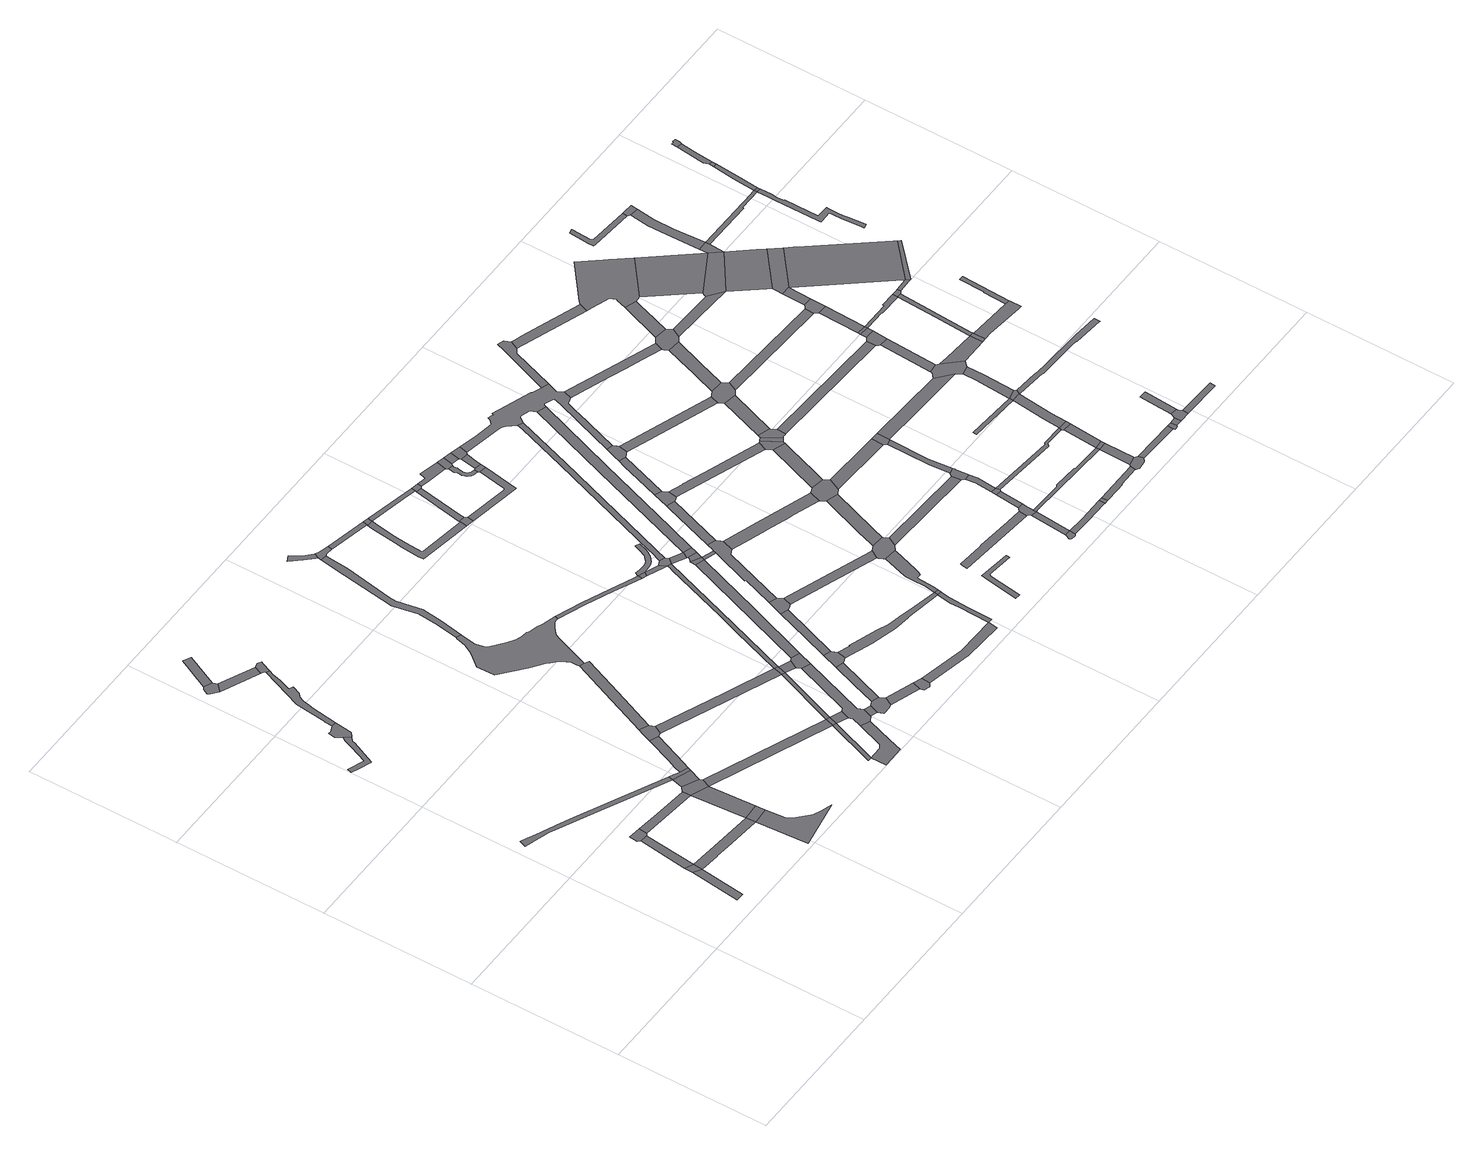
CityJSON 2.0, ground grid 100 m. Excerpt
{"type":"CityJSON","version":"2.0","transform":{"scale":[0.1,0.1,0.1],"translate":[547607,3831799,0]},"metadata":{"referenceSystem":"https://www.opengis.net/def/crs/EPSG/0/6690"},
"CityObjects":{
"road1":{"type":"Road","attributes":{"RoadStructureAttribute.sectionType":"1"},"geometry":[{"type":"MultiSurface","lod":"1","boundaries":[[[0,1,2,3]]]}]},
"road2":{"type":"Road","geometry":[{"type":"MultiSurface","lod":"1","boundaries":[[[4,0,3,5]]]}]},
"road3":{"type":"Road","attributes":{"RoadStructureAttribute.sectionType":"1"},"geometry":[{"type":"MultiSurface","lod":"1","boundaries":[[[6,4,5,7]]]}]},
"road4":{"type":"Road","geometry":[{"type":"MultiSurface","lod":"1","boundaries":[[[8,9,6,7,10,11]]]}]},
"road5":{"type":"Road","attributes":{"RoadStructureAttribute.sectionType":"1"},"geometry":[{"type":"MultiSurface","lod":"1","boundaries":[[[12,5,3,13,14,15,16,17,18]]]}]},
"road6":{"type":"Road","attributes":{"RoadStructureAttribute.sectionType":"1"},"geometry":[{"type":"MultiSurface","lod":"1","boundaries":[[[19,20,21,22,23,24,25,26,27,28,29,30,31,32,33,34,35,36,37,38,39]]]}]},
"road7":{"type":"Road","attributes":{"RoadStructureAttribute.sectionType":"1"},"geometry":[{"type":"MultiSurface","lod":"1","boundaries":[[[40,41,42,43,44,45,46,47,48,49,50,51,52,53,54]]]}]},
"road8":{"type":"Road","attributes":{"RoadStructureAttribute.sectionType":"1"},"geometry":[{"type":"MultiSurface","lod":"1","boundaries":[[[55,11,10,56,57,58]]]}]},
"road9":{"type":"Road","geometry":[{"type":"MultiSurface","lod":"1","boundaries":[[[59,60,61,62,40,54,63,64]]]}]},
"road10":{"type":"Road","geometry":[{"type":"MultiSurface","lod":"1","boundaries":[[[65,18,17,66]]]}]},
"road11":{"type":"Road","geometry":[{"type":"MultiSurface","lod":"1","boundaries":[[[67,68,69,70,71,72,73,74]]]}]},
"road12":{"type":"Road","attributes":{"RoadStructureAttribute.sectionType":"1"},"geometry":[{"type":"MultiSurface","lod":"1","boundaries":[[[57,18,65,75]]]}]},
"road13":{"type":"Road","attributes":{"RoadStructureAttribute.sectionType":"1"},"geometry":[{"type":"MultiSurface","lod":"1","boundaries":[[[76,77,78,79,80,81,82,66,17,83,84]]]}]},
"road14":{"type":"Road","geometry":[{"type":"MultiSurface","lod":"1","boundaries":[[[85,86,58,57,75,87,88,89]]]}]},
"road15":{"type":"Road","attributes":{"RoadStructureAttribute.sectionType":"1"},"geometry":[{"type":"MultiSurface","lod":"1","boundaries":[[[90,91,92,93,59,64,94,95,96,97,98,99,100,101,102,103,104]]]}]},
"road16":{"type":"Road","attributes":{"RoadStructureAttribute.sectionType":"1"},"geometry":[{"type":"MultiSurface","lod":"1","boundaries":[[[105,67,74,106]]]}]},
"road17":{"type":"Road","attributes":{"RoadStructureAttribute.sectionType":"1"},"geometry":[{"type":"MultiSurface","lod":"1","boundaries":[[[38,107,85,89,108]]]}]},
"road18":{"type":"Road","attributes":{"RoadStructureAttribute.sectionType":"1"},"geometry":[{"type":"MultiSurface","lod":"1","boundaries":[[[73,72,109,110]]]}]},
"road19":{"type":"Road","geometry":[{"type":"MultiSurface","lod":"1","boundaries":[[[111,39,38,108,112,113]]]}]},
"road20":{"type":"Road","geometry":[{"type":"MultiSurface","lod":"1","boundaries":[[[114,115,110,109,116,90,104,117,118,119]]]}]},
"road21":{"type":"Road","attributes":{"RoadStructureAttribute.sectionType":"1"},"geometry":[{"type":"MultiSurface","lod":"1","boundaries":[[[120,121,122,123,124,125,126,113,112,127,128]]]}]},
"road22":{"type":"Road","geometry":[{"type":"MultiSurface","lod":"1","boundaries":[[[129,130,120,128,131,132,133]]]}]},
"road23":{"type":"Road","attributes":{"RoadStructureAttribute.sectionType":"1"},"geometry":[{"type":"MultiSurface","lod":"1","boundaries":[[[134,87,75,135,136,137]]]}]},
"road24":{"type":"Road","attributes":{"RoadStructureAttribute.sectionType":"1"},"geometry":[{"type":"MultiSurface","lod":"1","boundaries":[[[138,139,140,141,129,133,142,143,144,145]]]}]},
"road25":{"type":"Road","attributes":{"RoadStructureAttribute.sectionType":"1"},"geometry":[{"type":"MultiSurface","lod":"1","boundaries":[[[136,146,147,148,149]]]}]},
"road26":{"type":"Road","attributes":{"RoadStructureAttribute.sectionType":"1"},"geometry":[{"type":"MultiSurface","lod":"1","boundaries":[[[150,151,152,153,148,154,155,156,157]]]}]},
"road27":{"type":"Road","attributes":{"RoadStructureAttribute.sectionType":"1"},"geometry":[{"type":"MultiSurface","lod":"1","boundaries":[[[158,132,131,159,160,161]]]}]},
"road28":{"type":"Road","geometry":[{"type":"MultiSurface","lod":"1","boundaries":[[[137,136,149,162]]]}]},
"road29":{"type":"Road","geometry":[{"type":"MultiSurface","lod":"1","boundaries":[[[162,149,163,164]]]}]},
"road30":{"type":"Road","geometry":[{"type":"MultiSurface","lod":"1","boundaries":[[[165,166,167,168,169,170,171,172,173,174,175,176,177,178,138,145,179,180,181,182,183,184,185,186,187,188,189,190,191,192,193,194,195,196,197]]]}]},
"road31":{"type":"Road","geometry":[{"type":"MultiSurface","lod":"1","boundaries":[[[198,199,200,201]]]}]},
"road32":{"type":"Road","attributes":{"RoadStructureAttribute.sectionType":"1"},"geometry":[{"type":"MultiSurface","lod":"1","boundaries":[[[160,137,162,202]]]}]},
"road33":{"type":"Road","attributes":{"RoadStructureAttribute.sectionType":"1"},"geometry":[{"type":"MultiSurface","lod":"1","boundaries":[[[203,204,164,163,205,150,157,199,198,206,207]]]}]},
"road34":{"type":"Road","geometry":[{"type":"MultiSurface","lod":"1","boundaries":[[[208,201,200,209,210,211,212,213]]]}]},
"road35":{"type":"Road","attributes":{"RoadStructureAttribute.sectionType":"1"},"geometry":[{"type":"MultiSurface","lod":"1","boundaries":[[[214,215,216,217,218,165,197,219,220,221,222,223,224,225,226]]]}]},
"road36":{"type":"Road","geometry":[{"type":"MultiSurface","lod":"1","boundaries":[[[161,160,202,227]]]}]},
"road37":{"type":"Road","attributes":{"RoadStructureAttribute.sectionType":"1"},"geometry":[{"type":"MultiSurface","lod":"1","boundaries":[[[212,211,228,229]]]}]},
"road38":{"type":"Road","attributes":{"RoadStructureAttribute.sectionType":"1"},"geometry":[{"type":"MultiSurface","lod":"1","boundaries":[[[230,231,208,213,232]]]}]},
"road39":{"type":"Road","attributes":{"RoadStructureAttribute.sectionType":"1"},"geometry":[{"type":"MultiSurface","lod":"1","boundaries":[[[233,227,202,234,235,236]]]}]},
"road40":{"type":"Road","geometry":[{"type":"MultiSurface","lod":"1","boundaries":[[[237,238,239,240,241,242,243]]]}]},
"road41":{"type":"Road","geometry":[{"type":"MultiSurface","lod":"1","boundaries":[[[244,236,235,203,207,245]]]}]},
"road42":{"type":"Road","geometry":[{"type":"MultiSurface","lod":"1","boundaries":[[[246,243,242,214,226,247,248,249,250]]]}]},
"road43":{"type":"Road","geometry":[{"type":"MultiSurface","lod":"1","boundaries":[[[229,228,251,252,253,254,255,256]]]}]},
"road44":{"type":"Road","geometry":[{"type":"MultiSurface","lod":"1","boundaries":[[[257,230,232,258,259,260,261,262]]]}]},
"road45":{"type":"Road","attributes":{"RoadStructureAttribute.sectionType":"1"},"geometry":[{"type":"MultiSurface","lod":"1","boundaries":[[[263,264,265,185,184,266,267,268,269,270]]]}]},
"road46":{"type":"Road","attributes":{"RoadStructureAttribute.sectionType":"1"},"geometry":[{"type":"MultiSurface","lod":"1","boundaries":[[[250,249,271,272,273]]]}]},
"road47":{"type":"Road","attributes":{"RoadStructureAttribute.sectionType":"1"},"geometry":[{"type":"MultiSurface","lod":"1","boundaries":[[[274,275,276,277,278,279,280,281,161,227,282,283]]]}]},
"road48":{"type":"Road","attributes":{"RoadStructureAttribute.sectionType":"1"},"geometry":[{"type":"MultiSurface","lod":"1","boundaries":[[[284,285,257,262,286]]]}]},
"road49":{"type":"Road","attributes":{"RoadStructureAttribute.sectionType":"1"},"geometry":[{"type":"MultiSurface","lod":"1","boundaries":[[[287,244,245,288,289,290]]]}]},
"road50":{"type":"Road","attributes":{"RoadStructureAttribute.sectionType":"1"},"geometry":[{"type":"MultiSurface","lod":"1","boundaries":[[[291,256,255,292,293,294]]]}]},
"road51":{"type":"Road","geometry":[{"type":"MultiSurface","lod":"1","boundaries":[[[273,272,295,296,297]]]}]},
"road52":{"type":"Road","attributes":{"RoadStructureAttribute.sectionType":"1"},"geometry":[{"type":"MultiSurface","lod":"1","boundaries":[[[295,298,299,300,301,302,303,304,305,306,307,308,309,310,311,296]]]}]},
"road53":{"type":"Road","geometry":[{"type":"MultiSurface","lod":"1","boundaries":[[[270,269,312,313,314]]]}]},
"road54":{"type":"Road","geometry":[{"type":"MultiSurface","lod":"1","boundaries":[[[315,316,284,286,317,318,319,320,321,322,323]]]}]},
"road55":{"type":"Road","attributes":{"RoadStructureAttribute.sectionType":"1"},"geometry":[{"type":"MultiSurface","lod":"1","boundaries":[[[324,325,326,327,328,329,330,261,260,331,332,333,334,335,336,337,338]]]}]},
"road56":{"type":"Road","attributes":{"RoadStructureAttribute.sectionType":"1"},"geometry":[{"type":"MultiSurface","lod":"1","boundaries":[[[314,313,339,274,340]]]}]},
"road57":{"type":"Road","attributes":{"RoadStructureAttribute.sectionType":"1"},"geometry":[{"type":"MultiSurface","lod":"1","boundaries":[[[341,342,343,344,345,346,347,348,349,350,351,352,353,354,355,356,357,358,359,360,361,362,363,364,270,314]]]}]},
"road58":{"type":"Road","geometry":[{"type":"MultiSurface","lod":"1","boundaries":[[[365,305,304,366,367,368]]]}]},
"road59":{"type":"Road","geometry":[{"type":"MultiSurface","lod":"1","boundaries":[[[297,296,369,370,371]]]}]},
"road60":{"type":"Road","geometry":[{"type":"MultiSurface","lod":"1","boundaries":[[[372,373,340,274,283,374,375]]]}]},
"road61":{"type":"Road","attributes":{"RoadStructureAttribute.sectionType":"1"},"geometry":[{"type":"MultiSurface","lod":"1","boundaries":[[[376,377,374,283,378,379,380,381]]]}]},
"road62":{"type":"Road","attributes":{"RoadStructureAttribute.sectionType":"1"},"geometry":[{"type":"MultiSurface","lod":"1","boundaries":[[[382,383,384,365,368,385,386,387]]]}]},
"road63":{"type":"Road","geometry":[{"type":"MultiSurface","lod":"1","boundaries":[[[388,287,290,389]]]}]},
"road64":{"type":"Road","attributes":{"RoadStructureAttribute.sectionType":"1"},"geometry":[{"type":"MultiSurface","lod":"1","boundaries":[[[390,391,392,393,394,395,396,315,323,397,398,399,400,401]]]}]},
"road65":{"type":"Road","attributes":{"RoadStructureAttribute.sectionType":"1"},"geometry":[{"type":"MultiSurface","lod":"1","boundaries":[[[402,403,388,389,404,405]]]}]},
"road66":{"type":"Road","attributes":{"RoadStructureAttribute.sectionType":"1"},"geometry":[{"type":"MultiSurface","lod":"1","boundaries":[[[381,380,402,405,406,407]]]}]},
"road67":{"type":"Road","geometry":[{"type":"MultiSurface","lod":"1","boundaries":[[[389,290,393,392]]]}]},
"road68":{"type":"Road","geometry":[{"type":"MultiSurface","lod":"1","boundaries":[[[371,370,382,387,408,409,410,411]]]}]},
"road69":{"type":"Road","attributes":{"RoadStructureAttribute.sectionType":"1"},"geometry":[{"type":"MultiSurface","lod":"1","boundaries":[[[337,412,413,294,414,415,416,417,418]]]}]},
"road70":{"type":"Road","attributes":{"RoadStructureAttribute.sectionType":"1"},"geometry":[{"type":"MultiSurface","lod":"1","boundaries":[[[419,420,421,320,319,422,423,424]]]}]},
"road71":{"type":"Road","attributes":{"RoadStructureAttribute.sectionType":"1"},"geometry":[{"type":"MultiSurface","lod":"1","boundaries":[[[425,426,427,367,366,428,429,430,431,432]]]}]},
"road72":{"type":"Road","geometry":[{"type":"MultiSurface","lod":"1","boundaries":[[[338,337,418,433]]]}]},
"road73":{"type":"Road","attributes":{"RoadStructureAttribute.sectionType":"1"},"geometry":[{"type":"MultiSurface","lod":"1","boundaries":[[[434,435,436,437,411,410,438,439,440]]]}]},
"road74":{"type":"Road","attributes":{"RoadStructureAttribute.sectionType":"1"},"geometry":[{"type":"MultiSurface","lod":"1","boundaries":[[[441,442,390,401,443]]]}]},
"road75":{"type":"Road","attributes":{"RoadStructureAttribute.sectionType":"1"},"geometry":[{"type":"MultiSurface","lod":"1","boundaries":[[[444,445,446,447,448,449,450,338,433,451,452,453,454,455,456,457,458,459]]]}]},
"road76":{"type":"Road","attributes":{"RoadStructureAttribute.sectionType":"1"},"geometry":[{"type":"MultiSurface","lod":"1","boundaries":[[[460,461,462,463,464,465,466,467,468,469,470,471,472,473,474,475,476,477,478,479,480,481,482,483,484,485,486,487,488,489]]]}]},
"road77":{"type":"Road","geometry":[{"type":"MultiSurface","lod":"1","boundaries":[[[440,439,460,489,490,491]]]}]},
"road78":{"type":"Road","geometry":[{"type":"MultiSurface","lod":"1","boundaries":[[[492,475,474,425,432,493]]]}]},
"road79":{"type":"Road","attributes":{"RoadStructureAttribute.sectionType":"1"},"geometry":[{"type":"MultiSurface","lod":"1","boundaries":[[[494,495,496,497,498,372,375,499,500,501,502]]]}]},
"road80":{"type":"Road","attributes":{"RoadStructureAttribute.sectionType":"1"},"geometry":[{"type":"MultiSurface","lod":"1","boundaries":[[[491,490,503,504]]]}]},
"road81":{"type":"Road","attributes":{"RoadStructureAttribute.sectionType":"1"},"geometry":[{"type":"MultiSurface","lod":"1","boundaries":[[[505,492,493,506,507]]]}]},
"road82":{"type":"Road","attributes":{"RoadStructureAttribute.sectionType":"1"},"geometry":[{"type":"MultiSurface","lod":"1","boundaries":[[[508,509,510,511,512,513,514,515,516,517,518,519]]]}]},
"road83":{"type":"Road","geometry":[{"type":"MultiSurface","lod":"1","boundaries":[[[520,424,423,521,522,523,444,459,524,525,526,527,528]]]}]},
"road84":{"type":"Road","geometry":[{"type":"MultiSurface","lod":"1","boundaries":[[[504,503,505,507,529,530]]]}]},
"road85":{"type":"Road","geometry":[{"type":"MultiSurface","lod":"1","boundaries":[[[531,441,443,532,533,534,535,536]]]}]},
"road86":{"type":"Road","attributes":{"RoadStructureAttribute.sectionType":"1"},"geometry":[{"type":"MultiSurface","lod":"1","boundaries":[[[537,538,399,398,539,540,541,542,543,544,545,546,547,548]]]}]},
"road87":{"type":"Road","attributes":{"RoadStructureAttribute.sectionType":"1"},"geometry":[{"type":"MultiSurface","lod":"1","boundaries":[[[549,550,381,407,551,552,553]]]}]},
"road88":{"type":"Road","attributes":{"RoadStructureAttribute.sectionType":"1"},"geometry":[{"type":"MultiSurface","lod":"1","boundaries":[[[554,555,556,531,536,557]]]}]},
"road89":{"type":"Road","attributes":{"RoadStructureAttribute.sectionType":"1"},"geometry":[{"type":"MultiSurface","lod":"1","boundaries":[[[558,559,560,561,562,520,528,563,564,565]]]}]},
"road90":{"type":"Road","attributes":{"RoadStructureAttribute.sectionType":"1"},"geometry":[{"type":"MultiSurface","lod":"1","boundaries":[[[566,567,568,569,570,571,572,573]]]}]},
"road91":{"type":"Road","geometry":[{"type":"MultiSurface","lod":"1","boundaries":[[[574,575,554,557,576,577,578,579,580,581]]]}]},
"road92":{"type":"Road","attributes":{"RoadStructureAttribute.sectionType":"1"},"geometry":[{"type":"MultiSurface","lod":"1","boundaries":[[[582,583,584,530,529,585,586,587,588,589,494,502,590,591,592,593,594,549,553,595,596,597,598,599,574,581,600,601,602,603,604,605,606,607,608,609,610,611,612,613,614,615,616,617,618,619,620,621]]]}]},
"road93":{"type":"Road","attributes":{"RoadStructureAttribute.sectionType":"1"},"geometry":[{"type":"MultiSurface","lod":"1","boundaries":[[[622,623,624,535,534,625,626,627]]]}]},
"road94":{"type":"Road","geometry":[{"type":"MultiSurface","lod":"1","boundaries":[[[628,629,548,547,630,558,565,631,632,633]]]}]},
"road95":{"type":"Road","attributes":{"RoadStructureAttribute.sectionType":"1"},"geometry":[{"type":"MultiSurface","lod":"1","boundaries":[[[525,524,634,635,636]]]}]},
"road96":{"type":"Road","geometry":[{"type":"MultiSurface","lod":"1","boundaries":[[[637,638,639,640,641,642,643,644,645]]]}]},
"road97":{"type":"Road","attributes":{"RoadStructureAttribute.sectionType":"1"},"geometry":[{"type":"MultiSurface","lod":"1","boundaries":[[[646,637,645,647]]]}]},
"road98":{"type":"Road","attributes":{"RoadStructureAttribute.sectionType":"1"},"geometry":[{"type":"MultiSurface","lod":"1","boundaries":[[[648,628,633,649,650,651]]]}]},
"road99":{"type":"Road","geometry":[{"type":"MultiSurface","lod":"1","boundaries":[[[652,573,572,653,654,655,646,647,656,657,658,659]]]}]},
"road100":{"type":"Road","attributes":{"RoadStructureAttribute.sectionType":"1"},"geometry":[{"type":"MultiSurface","lod":"1","boundaries":[[[660,645,644,661,662,663,664]]]}]},
"road101":{"type":"Road","attributes":{"RoadStructureAttribute.sectionType":"1"},"geometry":[{"type":"MultiSurface","lod":"1","boundaries":[[[665,666,652,659,667]]]}]},
"road102":{"type":"Road","attributes":{"RoadStructureAttribute.sectionType":"1"},"geometry":[{"type":"MultiSurface","lod":"1","boundaries":[[[668,669,579,578,670,671,672]]]}]},
"road103":{"type":"Road","attributes":{"RoadStructureAttribute.sectionType":"1"},"geometry":[{"type":"MultiSurface","lod":"1","boundaries":[[[673,674,632,631,675,676]]]}]},
"road104":{"type":"Road","geometry":[{"type":"MultiSurface","lod":"1","boundaries":[[[677,678,627,626,679,680,648,651,681]]]}]},
"road105":{"type":"Road","geometry":[{"type":"MultiSurface","lod":"1","boundaries":[[[682,665,667,683,684,685,686]]]}]},
"road106":{"type":"Road","attributes":{"RoadStructureAttribute.sectionType":"1"},"geometry":[{"type":"MultiSurface","lod":"1","boundaries":[[[687,677,681,688]]]}]},
"road107":{"type":"Road","attributes":{"RoadStructureAttribute.sectionType":"1"},"geometry":[{"type":"MultiSurface","lod":"1","boundaries":[[[689,690,691,692,682,686]]]}]},
"road108":{"type":"Road","geometry":[{"type":"MultiSurface","lod":"1","boundaries":[[[693,687,688,694,695,696,697,698,699,700]]]}]},
"road109":{"type":"Road","geometry":[{"type":"MultiSurface","lod":"1","boundaries":[[[701,702,703,704,705,706,636,635,707,708,691,690]]]}]},
"road110":{"type":"Road","geometry":[{"type":"MultiSurface","lod":"1","boundaries":[[[664,663,709,710]]]}]},
"road111":{"type":"Road","attributes":{"RoadStructureAttribute.sectionType":"1"},"geometry":[{"type":"MultiSurface","lod":"1","boundaries":[[[711,712,713,714,715,705,704]]]}]},
"road112":{"type":"Road","attributes":{"RoadStructureAttribute.sectionType":"1"},"geometry":[{"type":"MultiSurface","lod":"1","boundaries":[[[716,693,700,717]]]}]},
"road113":{"type":"Road","geometry":[{"type":"MultiSurface","lod":"1","boundaries":[[[718,719,613,612,720,721,722,723,724]]]}]},
"road114":{"type":"Road","geometry":[{"type":"MultiSurface","lod":"1","boundaries":[[[676,675,725,713,712,726,727]]]}]},
"road115":{"type":"Road","attributes":{"RoadStructureAttribute.sectionType":"1"},"geometry":[{"type":"MultiSurface","lod":"1","boundaries":[[[728,729,730,731,732,656,647,733,734,735]]]}]},
"road116":{"type":"Road","attributes":{"RoadStructureAttribute.sectionType":"1"},"geometry":[{"type":"MultiSurface","lod":"1","boundaries":[[[710,709,736,737,738,739,740,741]]]}]},
"road117":{"type":"Road","attributes":{"RoadStructureAttribute.sectionType":"1"},"geometry":[{"type":"MultiSurface","lod":"1","boundaries":[[[742,607,606,743,744,745,746,747,748]]]}]},
"road118":{"type":"Road","geometry":[{"type":"MultiSurface","lod":"1","boundaries":[[[749,750,672,671,751,716,717,752,753,754,755,756,757]]]}]},
"road119":{"type":"Road","attributes":{"RoadStructureAttribute.sectionType":"1"},"geometry":[{"type":"MultiSurface","lod":"1","boundaries":[[[758,759,686,685,760,761,762,763]]]}]},
"road120":{"type":"Road","attributes":{"RoadStructureAttribute.sectionType":"1"},"geometry":[{"type":"MultiSurface","lod":"1","boundaries":[[[764,765,766,767,768,749,757,769,770,771,772,773]]]}]},
"road121":{"type":"Road","geometry":[{"type":"MultiSurface","lod":"1","boundaries":[[[774,775,776,777,778,741,740,779,780,781,782,783,784,785]]]}]},
"road122":{"type":"Road","attributes":{"function":"3","RoadStructureAttribute.sectionType":"1"},"geometry":[{"type":"MultiSurface","lod":"1","boundaries":[[[734,786,777,776,787]]]}]},
"road123":{"type":"Road","attributes":{"RoadStructureAttribute.sectionType":"1"},"geometry":[{"type":"MultiSurface","lod":"1","boundaries":[[[788,789,790,791,792,723,722,793,794]]]}]},
"road124":{"type":"Road","attributes":{"RoadStructureAttribute.sectionType":"1"},"geometry":[{"type":"MultiSurface","lod":"1","boundaries":[[[697,696,795,796]]]}]},
"road125":{"type":"Road","geometry":[{"type":"MultiSurface","lod":"1","boundaries":[[[797,735,734,787]]]}]},
"road126":{"type":"Road","attributes":{"RoadStructureAttribute.sectionType":"1"},"geometry":[{"type":"MultiSurface","lod":"1","boundaries":[[[727,726,798,799,800]]]}]},
"road127":{"type":"Road","attributes":{"RoadStructureAttribute.sectionType":"1"},"geometry":[{"type":"MultiSurface","lod":"1","boundaries":[[[801,802,803,804,805]]]}]},
"road128":{"type":"Road","attributes":{"function":"3","RoadStructureAttribute.sectionType":"1"},"geometry":[{"type":"MultiSurface","lod":"1","boundaries":[[[806,807,735,797,808,809]]]}]},
"road129":{"type":"Road","geometry":[{"type":"MultiSurface","lod":"1","boundaries":[[[810,811,748,747,812,813,764,773,814,815,816,817,818]]]}]},
"road130":{"type":"Road","geometry":[{"type":"MultiSurface","lod":"1","boundaries":[[[763,762,819,806,809,820,821]]]}]},
"road131":{"type":"Road","attributes":{"RoadStructureAttribute.sectionType":"1"},"geometry":[{"type":"MultiSurface","lod":"1","boundaries":[[[785,784,822,823,824]]]}]},
"road132":{"type":"Road","attributes":{"function":"3","RoadStructureAttribute.sectionType":"1"},"geometry":[{"type":"MultiSurface","lod":"1","boundaries":[[[804,825,826,827,821,820,828,829]]]}]},
"road133":{"type":"Road","attributes":{"RoadStructureAttribute.sectionType":"1"},"geometry":[{"type":"MultiSurface","lod":"1","boundaries":[[[754,753,830,831,832]]]}]},
"road134":{"type":"Road","attributes":{"RoadStructureAttribute.sectionType":"1"},"geometry":[{"type":"MultiSurface","lod":"1","boundaries":[[[833,834,810,818,835,836,837,838,839]]]}]},
"road135":{"type":"Road","geometry":[{"type":"MultiSurface","lod":"1","boundaries":[[[840,841,805,804,829,842]]]}]},
"road136":{"type":"Road","geometry":[{"type":"MultiSurface","lod":"1","boundaries":[[[824,823,843,844,845,846]]]}]},
"road137":{"type":"Road","attributes":{"function":"3","RoadStructureAttribute.sectionType":"1"},"geometry":[{"type":"MultiSurface","lod":"1","boundaries":[[[847,848,849,850,851,805,841]]]}]},
"road138":{"type":"Road","attributes":{"RoadStructureAttribute.sectionType":"1"},"geometry":[{"type":"MultiSurface","lod":"1","boundaries":[[[846,845,852,853,854]]]}]},
"road139":{"type":"Road","geometry":[{"type":"MultiSurface","lod":"1","boundaries":[[[855,856,857,858,859,800,799,860,861,849,848,862,863,864,865]]]}]},
"road140":{"type":"Road","attributes":{"RoadStructureAttribute.sectionType":"1"},"geometry":[{"type":"MultiSurface","lod":"1","boundaries":[[[866,816,815,867,868,869,870,871,872]]]}]},
"road141":{"type":"Road","attributes":{"function":"3","RoadStructureAttribute.sectionType":"1"},"geometry":[{"type":"MultiSurface","lod":"1","boundaries":[[[873,857,856,874]]]}]},
"road142":{"type":"Road","geometry":[{"type":"MultiSurface","lod":"1","boundaries":[[[875,854,853,876,877,878,879]]]}]},
"road143":{"type":"Road","geometry":[{"type":"MultiSurface","lod":"1","boundaries":[[[880,881,882,883,884,885,886,794,793,887,888,889,890,891,833,839,892,893,894]]]}]},
"road144":{"type":"Road","attributes":{"RoadStructureAttribute.sectionType":"1"},"geometry":[{"type":"MultiSurface","lod":"1","boundaries":[[[895,896,897,875,879]]]}]},
"road145":{"type":"Road","geometry":[{"type":"MultiSurface","lod":"1","boundaries":[[[898,899,900,796,795,901,902,873,874,903]]]}]},
"road146":{"type":"Road","attributes":{"function":"3","RoadStructureAttribute.sectionType":"1"},"geometry":[{"type":"MultiSurface","lod":"1","boundaries":[[[904,898,903,905,906]]]}]},
"road147":{"type":"Road","attributes":{"RoadStructureAttribute.sectionType":"1"},"geometry":[{"type":"MultiSurface","lod":"1","boundaries":[[[907,908,865,864,909,910]]]}]},
"road148":{"type":"Road","geometry":[{"type":"MultiSurface","lod":"1","boundaries":[[[911,904,906,912]]]}]},
"road149":{"type":"Road","attributes":{"function":"3","RoadStructureAttribute.sectionType":"1"},"geometry":[{"type":"MultiSurface","lod":"1","boundaries":[[[913,911,912,914,915,916]]]}]},
"road150":{"type":"Road","attributes":{"RoadStructureAttribute.sectionType":"1"},"geometry":[{"type":"MultiSurface","lod":"1","boundaries":[[[877,876,917,918]]]}]},
"road151":{"type":"Road","geometry":[{"type":"MultiSurface","lod":"1","boundaries":[[[919,920,832,831,921,922,913,916,923]]]}]},
"road152":{"type":"Road","attributes":{"RoadStructureAttribute.sectionType":"1"},"geometry":[{"type":"MultiSurface","lod":"1","boundaries":[[[924,925,894,893,926,927]]]}]},
"road153":{"type":"Road","attributes":{"RoadStructureAttribute.sectionType":"1"},"geometry":[{"type":"MultiSurface","lod":"1","boundaries":[[[928,929,930,931,842,829,932,933,934,935,936,937,938,939,940,941,942]]]}]},
"road154":{"type":"Road","geometry":[{"type":"MultiSurface","lod":"1","boundaries":[[[910,909,943,944,945]]]}]},
"road155":{"type":"Road","attributes":{"function":"3","RoadStructureAttribute.sectionType":"1"},"geometry":[{"type":"MultiSurface","lod":"1","boundaries":[[[946,919,923,947]]]}]},
"road156":{"type":"Road","attributes":{"RoadStructureAttribute.sectionType":"1"},"geometry":[{"type":"MultiSurface","lod":"1","boundaries":[[[948,949,912,906,950,951,952,953,954]]]}]},
"road157":{"type":"Road","geometry":[{"type":"MultiSurface","lod":"1","boundaries":[[[927,926,955,872,871,956]]]}]},
"road158":{"type":"Road","attributes":{"RoadStructureAttribute.sectionType":"1"},"geometry":[{"type":"MultiSurface","lod":"1","boundaries":[[[957,958,953,959,960,910,945]]]}]},
"road159":{"type":"Road","attributes":{"RoadStructureAttribute.sectionType":"1"},"geometry":[{"type":"MultiSurface","lod":"1","boundaries":[[[961,962,956,871,963,964,965]]]}]},
"road160":{"type":"Road","geometry":[{"type":"MultiSurface","lod":"1","boundaries":[[[966,944,943,967,968,969,970,971,972,973]]]}]},
"road161":{"type":"Road","geometry":[{"type":"MultiSurface","lod":"1","boundaries":[[[965,964,974,946,947,975]]]}]},
"road162":{"type":"Road","geometry":[{"type":"MultiSurface","lod":"1","boundaries":[[[976,977,954,953,958,978,979]]]}]},
"road163":{"type":"Road","geometry":[{"type":"MultiSurface","lod":"1","boundaries":[[[980,981,927,956,982,983,984]]]}]},
"road164":{"type":"Road","attributes":{"RoadStructureAttribute.sectionType":"1"},"geometry":[{"type":"MultiSurface","lod":"1","boundaries":[[[985,986,987,988,989,990,991,992,993]]]}]},
"road165":{"type":"Road","attributes":{"RoadStructureAttribute.sectionType":"1"},"geometry":[{"type":"MultiSurface","lod":"1","boundaries":[[[994,979,978,995,996]]]}]},
"road166":{"type":"Road","attributes":{"function":"3","RoadStructureAttribute.sectionType":"1"},"geometry":[{"type":"MultiSurface","lod":"1","boundaries":[[[997,998,999,1000,981,980,1001,1002,1003]]]}]},
"road167":{"type":"Road","geometry":[{"type":"MultiSurface","lod":"1","boundaries":[[[1004,1005,1006,975,947,1007,1008,1009,994,1010]]]}]},
"road168":{"type":"Road","attributes":{"RoadStructureAttribute.sectionType":"1"},"geometry":[{"type":"MultiSurface","lod":"1","boundaries":[[[1011,1012,1013,973,972,1014]]]}]},
"road169":{"type":"Road","geometry":[{"type":"MultiSurface","lod":"1","boundaries":[[[993,992,1015,997,1003,1016,1017]]]}]},
"road170":{"type":"Road","geometry":[{"type":"MultiSurface","lod":"1","boundaries":[[[1010,994,996,1018]]]}]},
"road171":{"type":"Road","attributes":{"RoadStructureAttribute.sectionType":"1"},"geometry":[{"type":"MultiSurface","lod":"1","boundaries":[[[1019,1020,980,984,1021,1022,1023,1024]]]}]},
"road172":{"type":"Road","attributes":{"RoadStructureAttribute.sectionType":"1"},"geometry":[{"type":"MultiSurface","lod":"1","boundaries":[[[1025,1026,1027,1028,1029,1030,1031,1032,1033,1034,1035,1036,1037,1023,1038,1039,1040,1041,1042,1043,1044,1045,1046,1047,1048,1049,1050,1051]]]}]},
"road173":{"type":"Road","geometry":[{"type":"MultiSurface","lod":"1","boundaries":[[[1024,1023,1037,1052]]]}]},
"road174":{"type":"Road","attributes":{"RoadStructureAttribute.sectionType":"1"},"geometry":[{"type":"MultiSurface","lod":"1","boundaries":[[[1053,1054,1055,1056,1024,1052]]]}]},
"road175":{"type":"Road","geometry":[{"type":"MultiSurface","lod":"1","boundaries":[[[1057,1055,1054,1058]]]}]},
"road176":{"type":"Road","attributes":{"RoadStructureAttribute.sectionType":"1"},"geometry":[{"type":"MultiSurface","lod":"1","boundaries":[[[1059,1060,1061,1062,1057,1058,1063,1064]]]}]},
"road177":{"type":"Road","geometry":[{"type":"MultiSurface","lod":"1","boundaries":[[[1065,1066,1067,1068,1059,1064,1069,1070]]]}]}
},
"vertices":[
[423,446,0],[386,117,0],[440,115,0],[474,415,0],
[427,500,0],[481,475,0],
[467,825,0],[520,822,0],
[459,896,0],[453,842,0],[535,833,0],[541,887,0],
[700,454,0],[607,402,0],[609,402,0],[701,393,0],[946,370,0],[951,369,0],[947,431,0],
[694,1108,0],[632,1137,0],[390,1255,0],[302,1294,0],[183,1346,0],[182,1346,0],[161,1356,0],[132,1369,0],[84,1391,0],[71,1346,0],[118,1332,0],[124,1330,0],[213,1303,0],[237,1293,0],[251,1286,0],[252,1286,0],[540,1148,0],[694,1074,0],[959,947,0],[966,944,0],[972,975,0],
[209,2674,0],[201,2663,0],[196,2656,0],[173,2597,0],[121,2474,0],[29,2509,0],[14,2514,0],[5,2484,0],[52,2466,0],[135,2436,0],[137,2436,0],[137,2437,0],[208,2597,0],[214,2616,0],[240,2637,0],
[696,869,0],[697,815,0],[920,790,0],[918,844,0],
[248,2777,0],[207,2759,0],[192,2761,0],[184,2714,0],[266,2658,0],[282,2773,0],
[1057,439,0],[1061,378,0],
[103,3550,0],[86,3539,0],[68,3506,0],[69,3503,0],[75,3489,0],[119,3453,0],[163,3497,0],[154,3527,0],
[1034,745,0],
[1230,111,0],[1183,131,0],[1170,139,0],[1108,198,0],[1098,209,0],[1087,224,0],[1071,253,0],[976,31,0],[1301,88,0],
[948,871,0],[921,848,0],[1061,801,0],[1060,803,0],[1051,820,0],
[392,3320,0],[279,3038,0],[254,2831,0],[254,2830,0],[308,2965,0],[311,2964,0],[323,3023,0],[336,3056,0],[360,3073,0],[383,3129,0],[355,3142,0],[360,3160,0],[386,3224,0],[401,3281,0],[413,3311,0],
[205,3761,0],[255,3737,0],
[964,936,0],[1083,897,0],
[367,3340,0],[391,3392,0],
[1004,959,0],[1092,921,0],[1038,943,0],
[413,3384,0],[420,3401,0],[389,3330,0],[440,3374,0],[447,3386,0],[422,3400,0],
[1149,1220,0],[1125,1161,0],[1101,1101,0],[1079,1046,0],[1079,1045,0],[1055,987,0],[1039,944,0],[1110,965,0],[1205,1198,0],
[1188,1318,0],[1172,1279,0],[1231,1204,0],[1259,1258,0],[1246,1294,0],
[1544,606,0],[1450,579,0],[1823,428,0],[1843,485,0],
[1417,1876,0],[1319,1639,0],[1211,1374,0],[1210,1373,0],[1366,1583,0],[1477,1851,0],[1476,1851,0],[1447,1864,0],
[1707,110,0],[1706,106,0],[1732,106,0],[1846,419,0],
[1906,293,0],[1845,125,0],[1820,107,0],[1763,106,0],[1734,5,0],[1877,7,0],[1907,97,0],[1967,271,0],
[1696,1078,0],[1646,1033,0],[1994,889,0],[2010,949,0],
[1866,477,0],
[1921,389,0],[1941,445,0],
[1215,2580,0],[1212,2572,0],[1191,2502,0],[1159,2444,0],[1119,2391,0],[1087,2356,0],[1093,2236,0],[1245,2108,0],[1329,2046,0],[1345,2029,0],[1381,1994,0],[1388,1982,0],[1416,1929,0],[1414,1892,0],[1535,2096,0],[1552,2128,0],[1589,2161,0],[1619,2180,0],[1637,2184,0],[1654,2183,0],[1662,2205,0],[1578,2231,0],[1536,2245,0],[1488,2260,0],[1468,2270,0],[1435,2274,0],[1393,2287,0],[1342,2319,0],[1264,2380,0],[1244,2403,0],[1236,2435,0],[1233,2465,0],[1247,2565,0],
[2026,349,0],[2006,291,0],[2045,276,0],[2067,335,0],
[2016,880,0],
[2098,822,0],[1965,455,0],[1931,361,0],[2007,389,0],[2155,799,0],
[2101,350,0],[2062,240,0],[2115,240,0],[2139,245,0],[2168,299,0],[2149,335,0],
[1297,3552,0],[1272,3373,0],[1218,3020,0],[1250,2857,0],[1241,2722,0],[1278,2723,0],[1295,2860,0],[1271,2975,0],[1263,3025,0],[1267,3068,0],[1324,3396,0],[1338,3523,0],[1340,3546,0],
[2033,940,0],
[2332,178,0],[2352,236,0],
[2212,666,0],[2154,500,0],[2262,650,0],
[2061,928,0],[2020,879,0],[2083,853,0],[2112,908,0],
[1267,3657,0],[1221,3722,0],[1181,3704,0],[1242,3635,0],[1292,3583,0],[1300,3573,0],[1315,3608,0],
[2134,917,0],[2190,897,0],
[1340,3596,0],[1350,3551,0],[1364,3552,0],[1400,3547,0],[1407,3576,0],
[2336,164,0],[2340,152,0],[2377,139,0],[2385,144,0],[2404,157,0],[2408,216,0],
[2252,776,0],[2279,656,0],[2286,659,0],[2301,664,0],[2316,722,0],[2300,759,0],
[2162,2004,0],[2017,2065,0],[1840,2139,0],[1831,2117,0],[2008,2043,0],[2152,1978,0],[2184,1963,0],[2188,1993,0],
[1653,3491,0],[1669,3488,0],[1676,3519,0],
[2346,1897,0],[2337,1872,0],[2336,1871,0],[2334,1863,0],[2333,1862,0],[2182,1433,0],[2152,1348,0],[2129,1283,0],[2176,1340,0],[2369,1889,0],
[2387,1158,0],[2310,940,0],[2436,1141,0],
[2440,1770,0],[2339,1305,0],[2495,1739,0],[2500,1754,0],
[2717,151,0],[2704,93,0],[2973,80,0],[2984,143,0],
[1669,3484,0],[1709,3481,0],[1716,3510,0],
[1664,3451,0],[1640,3276,0],[1638,3254,0],[1636,3232,0],[1624,3106,0],[1625,3074,0],[1975,3015,0],[1982,3060,0],[1679,3109,0],[1667,3119,0],[1676,3228,0],[1682,3309,0],[1705,3451,0],[1709,3476,0],
[2190,1961,0],[2214,1951,0],[2230,1976,0],
[2424,1262,0],[2416,1239,0],[2453,1146,0],[2463,1149,0],[2479,1154,0],[2499,1211,0],[2487,1226,0],[2484,1230,0],[2473,1244,0],
[2818,570,0],[2765,581,0],[2658,604,0],[2585,634,0],[2495,666,0],[2397,701,0],[2395,693,0],[2480,599,0],[2654,556,0],[2759,541,0],[2761,541,0],[2762,543,0],[2763,545,0],[3004,504,0],[3010,529,0],
[2327,1905,0],[2319,1942,0],
[2260,1979,0],[2294,1981,0],[2319,1993,0],[2338,2007,0],[2355,2024,0],[2357,2026,0],[2365,2038,0],[2372,2047,0],[2384,2077,0],[2402,2126,0],[2387,2131,0],[2373,2136,0],[2356,2088,0],[2345,2062,0],[2339,2053,0],[2335,2047,0],[2333,2045,0],[2319,2031,0],[2304,2020,0],[2286,2012,0],[2260,2009,0],[2231,2012,0],[2198,2016,0],[2192,2001,0],
[1982,3070,0],[2028,3006,0],[2035,3048,0],[2022,3065,0],
[1959,3428,0],[2043,3410,0],[2049,3439,0],
[2355,1957,0],[2327,1945,0],[2398,1923,0],[2387,1945,0],
[2471,1889,0],[2404,1920,0],[2374,1887,0],[2383,1882,0],[2458,1844,0],[2482,1884,0],
[2041,3397,0],[1989,3105,0],[1985,3088,0],[2024,3076,0],[2025,3079,0],[2077,3391,0],
[2440,1809,0],[2508,1775,0],
[2608,1802,0],[2593,1757,0],[2589,1747,0],[2582,1726,0],[2577,1711,0],[2490,1470,0],[2497,1467,0],[2617,1651,0],[2655,1668,0],[2681,1744,0],[2674,1760,0],[2664,1783,0],
[2466,1840,0],[2460,1823,0],[2511,1785,0],[2524,1820,0],
[2530,1838,0],[2539,1864,0],
[2079,3392,0],[2085,3396,0],[2091,3401,0],[2097,3429,0],
[2989,406,0],[2990,345,0],[3012,141,0],[3015,307,0],[3022,439,0],[3032,496,0],[3033,498,0],
[3082,1004,0],[3079,1005,0],[2761,1117,0],[2717,1070,0],[3053,950,0],[3085,1003,0],
[2371,3188,0],[2339,3005,0],[2328,2996,0],[2088,2996,0],[2373,2947,0],[2376,2946,0],[2376,2948,0],[2417,3180,0],
[3037,524,0],
[2170,3461,0],[2159,3426,0],[2158,3423,0],[2156,3417,0],[2153,3389,0],[2281,3365,0],[2297,3431,0],
[2732,2164,0],[2725,2142,0],[2787,2145,0],
[3074,903,0],[3023,742,0],[3022,740,0],[3022,730,0],[3021,682,0],[3021,674,0],[3019,603,0],[3043,556,0],[3051,673,0],[3078,671,0],[3086,684,0],[3090,691,0],[3101,723,0],[3155,888,0],[3157,894,0],[3158,897,0],
[2292,3350,0],[2285,3308,0],[2292,3295,0],[2291,3275,0],[2291,3260,0],[2293,3251,0],[2297,3239,0],[2302,3230,0],[2305,3226,0],[2311,3219,0],[2317,3213,0],[2327,3207,0],[2330,3206,0],[2341,3201,0],[2362,3197,0],[2368,3222,0],[2349,3226,0],[2340,3229,0],[2333,3234,0],[2329,3238,0],[2324,3243,0],[2321,3250,0],[2318,3258,0],[2317,3263,0],[2317,3274,0],[2318,3293,0],[2323,3312,0],[2321,3323,0],[2321,3335,0],[2323,3344,0],
[2332,3356,0],[2347,3420,0],
[2378,3226,0],[2423,3218,0],
[2790,3213,0],[2779,3173,0],[2669,2842,0],[2385,2042,0],[2382,2032,0],[2413,2020,0],[2417,2030,0],[2700,2831,0],[2824,3198,0],
[2387,3346,0],[2401,3407,0],
[2395,3329,0],[2430,3257,0],[2445,3324,0],
[3292,333,0],[3301,348,0],[3472,328,0],[3473,340,0],[3474,353,0],[3275,379,0],[3266,381,0],[3261,353,0],[3257,328,0],[3254,308,0],[3226,122,0],[3261,118,0],
[3120,1020,0],[3057,942,0],[3057,941,0],[3069,915,0],[3192,920,0],[3224,980,0],[3218,989,0],[3205,1011,0],[3203,1015,0],
[2455,3334,0],[2468,3391,0],
[2767,2267,0],[2800,2150,0],[2805,2151,0],[2822,2157,0],[2833,2215,0],[2813,2252,0],
[3076,1610,0],[2910,1666,0],[2742,1638,0],[2885,1590,0],[2897,1586,0],[3007,1549,0],[3016,1546,0],[3028,1542,0],[3038,1539,0],[3077,1526,0],[3244,1468,0],[3271,1543,0],
[2941,3181,0],[2741,2623,0],[2606,2051,0],[2808,2624,0],[3000,3159,0],
[2877,2583,0],[2859,2535,0],[2817,2414,0],[2921,2567,0],
[3266,1433,0],[3158,1128,0],[3151,1107,0],[3124,1030,0],[3123,1027,0],[3231,1093,0],[3234,1101,0],[3344,1409,0],
[3699,494,0],[3465,517,0],[3446,515,0],[3275,530,0],[3271,505,0],[3269,480,0],[3796,428,0],[3801,484,0],
[2915,2688,0],[2892,2624,0],[2943,2578,0],[2947,2581,0],[2959,2587,0],[2974,2645,0],[2967,2658,0],[2955,2681,0],
[2742,3367,0],[2716,3343,0],[2587,3363,0],[2629,3302,0],[2717,3285,0],[2741,3272,0],[2746,3266,0],[2791,3215,0],[2829,3204,0],[2852,3237,0],[2855,3240,0],[2869,3240,0],[2923,3221,0],[3007,3179,0],[3013,3182,0],[3080,3157,0],[3062,3104,0],[2954,2798,0],[2955,2683,0],[3063,2984,0],[3063,2986,0],[3094,3072,0],[3117,3079,0],[3120,3079,0],[3136,3084,0],[3154,3141,0],[3147,3155,0],[3145,3158,0],[3133,3181,0],[3149,3226,0],[3157,3249,0],[3113,3265,0],[3046,3289,0],[3048,3294,0],[2882,3354,0],[2791,3386,0],[2773,3335,0],[2784,3373,0],[2779,3377,0],[2748,3386,0],
[3071,2132,0],[2926,2183,0],[2924,2183,0],[3072,2069,0],[3411,1946,0],[3433,2003,0],
[3309,1559,0],[3287,1550,0],[3253,1453,0],[3378,1430,0],[3417,1509,0],[3393,1545,0],
[3206,919,0],[3825,893,0],[3818,953,0],
[3796,165,0],[3780,128,0],[3782,126,0],[3787,121,0],[3792,117,0],[3819,114,0],[3828,120,0],[3832,123,0],[3833,162,0],
[3817,407,0],[3853,399,0],
[3432,1908,0],[3438,1671,0],[3439,1673,0],[3512,1880,0],
[3824,501,0],[3807,427,0],[3813,418,0],[3818,412,0],[3854,422,0],[3855,431,0],[3858,466,0],[3861,500,0],
[3952,154,0],[3956,117,0],[4113,116,0],[4126,116,0],[4125,155,0],
[3839,662,0],[3824,503,0],[3875,658,0],
[3066,2612,0],[3030,2625,0],[3067,2549,0],[3565,2373,0],[3585,2430,0],
[3767,1494,0],[3750,1495,0],[3811,1412,0],[3814,1492,0],
[3449,2009,0],[3434,2002,0],[3412,1945,0],[3420,1930,0],[3517,1895,0],
[3843,697,0],[3878,661,0],[3878,662,0],[3886,669,0],[3879,694,0],
[3473,2021,0],[3542,1913,0],
[3890,824,0],[3885,879,0],[3845,875,0],[3854,812,0],
[3480,2041,0],[3550,1919,0],[3564,1918,0],[3577,1918,0],[3580,1979,0],[3573,1989,0],[3570,1994,0],[3557,2014,0],
[3881,920,0],[3877,960,0],[3876,972,0],[3875,982,0],[3835,974,0],[3826,963,0],[3838,882,0],[3845,877,0],
[4151,116,0],[4151,155,0],
[3860,1142,0],[3865,1402,0],[3829,1393,0],[3825,1114,0],[3837,977,0],
[3584,2338,0],[3670,2323,0],
[3257,3662,0],[3238,3608,0],[3257,3530,0],[3278,3545,0],[3290,3553,0],[3316,3608,0],[3298,3647,0],
[3828,1394,0],[3865,1409,0],[3868,1490,0],
[4265,407,0],[4257,414,0],[4094,425,0],[4080,413,0],[3872,420,0],[3870,403,0],[4458,376,0],[4459,399,0],
[4247,115,0],[4298,115,0],[4300,119,0],[4301,122,0],[4441,122,0],[4444,156,0],
[3499,3017,0],[3203,3060,0],[3403,2989,0],[3504,2952,0],[3613,2912,0],[3738,2867,0],[3760,2924,0],
[3623,2447,0],[3599,2436,0],[3573,2359,0],[3692,2338,0],[3704,2346,0],[3731,2405,0],[3724,2415,0],[3720,2421,0],[3706,2441,0],
[4330,664,0],[4321,654,0],[4321,629,0],[4338,646,0],[4466,640,0],[4471,659,0],
[3757,2829,0],[3696,2655,0],[3696,2653,0],[3688,2632,0],[3673,2588,0],[3748,2562,0],[3761,2597,0],[3772,2628,0],[3773,2633,0],[3839,2821,0],
[4533,165,0],[4525,170,0],[4515,177,0],[4456,166,0],[4446,158,0],[4445,118,0],[4459,105,0],[4518,114,0],[4526,119,0],[4540,129,0],[4544,131,0],[4534,163,0],
[4456,170,0],[4518,376,0],
[3467,3555,0],[3431,3568,0],[3430,3568,0],[3386,3584,0],[3342,3599,0],[3756,3389,0],[3776,3447,0],
[4435,1880,0],[4435,1940,0],
[4518,403,0],
[4133,1398,0],[4498,1383,0],[4402,1468,0],
[4173,1044,0],[4172,1032,0],[4172,1019,0],[4508,997,0],[4510,1019,0],
[4474,628,0],[4459,402,0],[4519,421,0],[4534,623,0],
[3800,2949,0],[3770,2930,0],[3744,2854,0],[3745,2854,0],[3855,2831,0],[3872,2843,0],[3906,2902,0],[3899,2911,0],[3880,2936,0],
[4470,634,0],[4536,654,0],[4475,659,0],
[4822,119,0],[4825,119,0],[4826,160,0],
[4507,991,0],[4507,988,0],[4484,773,0],[4544,760,0],[4569,994,0],
[3716,2345,0],[4450,2311,0],[4454,2370,0],
[3897,3222,0],[3892,3209,0],[3943,3114,0],[3947,3125,0],[3945,3126,0],[3965,3183,0],[3970,3196,0],
[4579,1028,0],[4573,1036,0],[4583,1023,0],
[4826,108,0],[4848,109,0],[4856,118,0],[4856,159,0],
[4584,1251,0],[4583,1358,0],[4523,1346,0],[4523,1252,0],[4510,1023,0],
[4874,118,0],[4899,117,0],[4900,159,0],
[4506,1506,0],[4496,1514,0],[4436,1508,0],[4436,1502,0],[4436,1498,0],[4504,1373,0],[4509,1366,0],[4588,1365,0],[4593,1370,0],[4614,1393,0],[4515,1499,0],
[4218,2888,0],[4217,2826,0],[4243,2825,0],[4270,2823,0],[4295,2822,0],[4319,2821,0],[4220,2892,0],
[4454,1858,0],[4516,1855,0],
[4914,193,0],[4973,116,0],[4973,156,0],[4963,176,0],[4963,190,0],
[4159,3506,0],[4140,3530,0],[4112,3564,0],[4035,3659,0],[3797,3467,0],[3786,3457,0],[3781,3452,0],[3791,3377,0],[3875,3347,0],[3907,3336,0],[3923,3298,0],[3920,3290,0],[3991,3199,0],[4009,3202,0],[4249,3395,0],
[4977,412,0],[4952,413,0],[4927,414,0],
[4459,1959,0],[4450,1952,0],[4447,1949,0],[4444,1869,0],[4445,1868,0],[4521,1956,0],
[4461,1998,0],[4523,1990,0],[4524,1995,0],
[4788,1479,0],[4582,1494,0],[4795,1394,0],[4794,1479,0],
[4461,2016,0],[4523,2014,0],
[4471,2287,0],[4523,2023,0],[4523,2024,0],[4532,2286,0],
[5238,110,0],[5239,147,0],
[4475,2390,0],[4465,2380,0],[4460,2300,0],[4461,2299,0],[4535,2388,0],
[4502,3082,0],[4488,3099,0],[4235,2922,0],[4510,3072,0],
[5132,986,0],[4826,999,0],[4748,1007,0],[4748,1010,0],[4574,993,0],[4778,975,0],[4778,969,0],[5050,959,0],[5051,959,0],[5090,957,0],[5093,957,0],[5094,952,0],[5294,933,0],[5296,932,0],[5298,972,0],
[4821,1395,0],[4821,1474,0],[4821,1477,0],
[4480,2543,0],[4540,2541,0],
[4721,2024,0],[4720,2013,0],[4667,1996,0],[4669,1990,0],[4814,1988,0],[4821,1988,0],[4822,2023,0],
[4228,2907,0],[4569,3002,0],
[4820,1496,0],[4850,1988,0],[4807,1718,0],[4795,1491,0],
[4695,2847,0],[4687,2857,0],[4463,2639,0],[4482,2616,0],[4723,2812,0],
[5110,1450,0],[4875,1395,0],[5126,1367,0],[5145,1366,0],[5147,1366,0],[5146,1446,0],[5146,1447,0],[5113,1450,0],
[4481,2587,0],[4783,2739,0],
[4857,2022,0],[4850,2022,0],[4869,2001,0],[4868,2022,0],
[4575,3128,0],[4509,3126,0],[4573,3072,0],[4575,3096,0],[4575,3100,0],
[4243,3667,0],[4231,3684,0],[4240,3813,0],[4209,3807,0],[4201,3668,0],[4199,3637,0],[4215,3635,0],[4501,3612,0],[4504,3644,0],
[4955,2026,0],[4956,2004,0],[4974,2004,0],
[4518,3599,0],[4517,3588,0],[4501,3470,0],[4503,3346,0],[4562,3339,0],[4561,3472,0],[4576,3591,0],
[5172,2251,0],[4860,2643,0],[4820,2693,0],[4541,2541,0],[4549,2531,0],[4949,2035,0],[5185,2235,0],
[5128,1773,0],[5124,1604,0],[5118,1604,0],[5159,1773,0],
[4510,3605,0],[4581,3638,0],[4517,3643,0],
[5199,2217,0],
[4967,3126,0],[4947,3126,0],[4916,3097,0],[4917,3105,0],[5065,3104,0],[5064,3125,0],
[5195,2459,0],[5184,2575,0],[5181,2603,0],[5180,2647,0],[5181,2707,0],[5181,2711,0],[5176,2711,0],[5100,2713,0],[5099,2942,0],[5095,2942,0],[5091,2992,0],[5096,3030,0],[5093,3105,0],[5065,3032,0],[5066,2992,0],[5066,2969,0],[5067,2926,0],[5068,2689,0],[5069,2682,0],[5069,2674,0],[5080,2675,0],[5152,2676,0],[5153,2646,0],[5155,2590,0],[5165,2467,0],[5167,2446,0],[5195,2452,0],
[5092,3120,0],
[5106,3269,0],[5120,3422,0],[5093,3416,0],[5078,3272,0],
[5097,3453,0],[5120,3449,0],
[5107,3677,0],[5087,3497,0],[5087,3496,0],[5086,3485,0],[5131,3573,0],[5140,3668,0],
[5129,3722,0],[5125,3713,0],[5117,3714,0],[5111,3715,0],[5151,3691,0],[5151,3720,0]
]}
